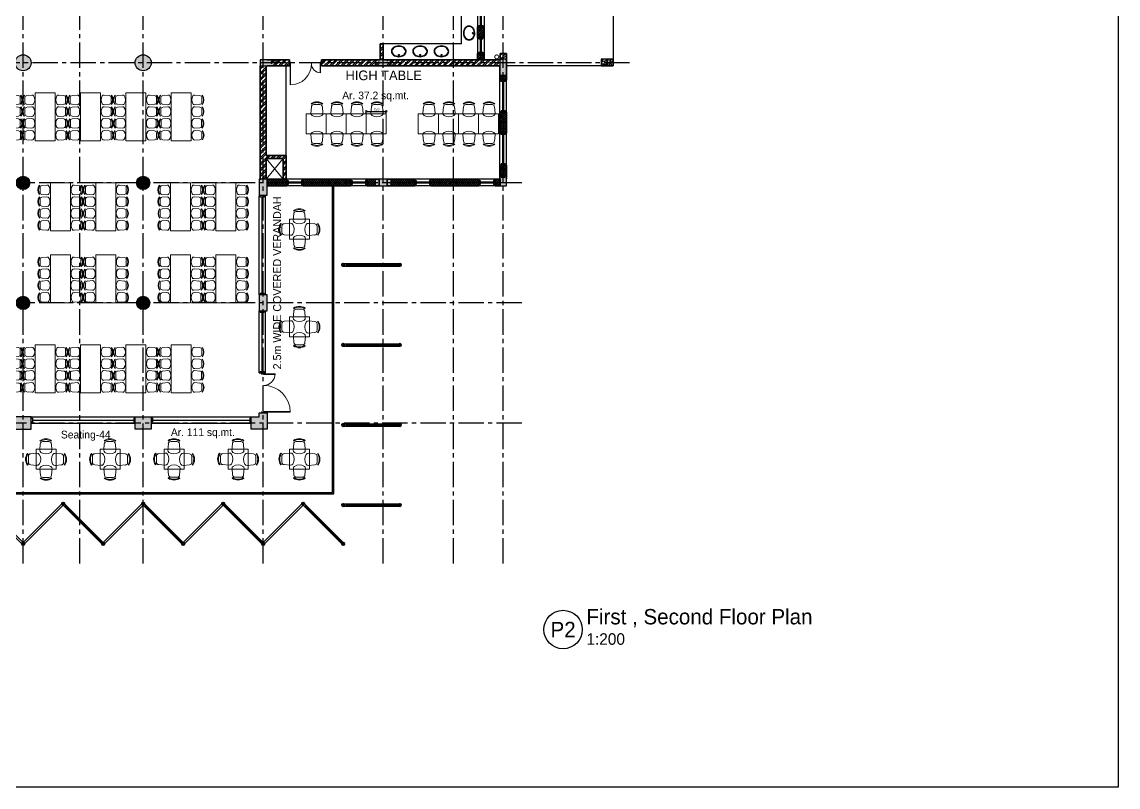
# Model space of a CAD drawing. Header units: millimetres. Extents: x -276609 to 1081398, y -453808 to 472098.
# Drawn here: x 812562 to 853655, y -94077 to -65396 of the extents above; entities that cross this region are included whole.
import ezdxf
from ezdxf.enums import TextEntityAlignment as Align

# ---------------------------------------------------------------- set-up
doc = ezdxf.new("R2010")
doc.units = ezdxf.units.MM
doc.header["$MEASUREMENT"] = 0
for name, pattern in [('ACAD_ISO10W100', [18, 12, -3, 0, -3]), ('CENTER2', [28.575, 19.05, -3.175, 3.175, -3.175]), ('HIDDEN', [0.375, 0.25, -0.125])]:
    doc.linetypes.add(name, pattern=pattern)
for name, color, linetype in [('A-Anno Tags', 6, 'Continuous'), ('A-Elevation', 4, 'Continuous'), ('A-Railing', 4, 'Continuous'), ('A-Sanitory', 181, 'Continuous'), ('A-Wall Patt', 8, 'Continuous'), ('A-Window', 4, 'Continuous'), ('Anno_Labels', 7, 'Continuous'), ('AREA', 7, 'Continuous'), ('Dimension', 7, 'Continuous'), ('S-Conc Patt', 9, 'Continuous'), ('SHADING COLUMNS', 210, 'Continuous'), ('text', 252, 'Continuous')]:
    doc.layers.add(name, color=color, linetype=linetype)
doc.layers.add('A-Anno-Grid Lines', color=7, linetype='Continuous', true_color=0xbbc3bd)
for name, color, linetype, lineweight in [('A-BEAM-1-8', 8, 'HIDDEN', 9), ('A-Detail Lines', 241, 'Continuous', 25), ('A-Door', 4, 'Continuous', 9), ('A-DOOR-1-2', 3, 'Continuous', 5), ('A-Wall Sec', 1, 'Continuous', 20), ('A-WIN', 5, 'Continuous', 25), ('PLUMBING', 3, 'ACAD_ISO10W100', 18), ('S-Concrete', 40, 'Continuous', 25), ('SHADE SCREEN', 171, 'Continuous', 15)]:
    doc.layers.add(name, color=color, linetype=linetype, lineweight=lineweight)
doc.layers.add('I-Furniture', color=7, linetype='Continuous', lineweight=20, true_color=0xb35900)
doc.styles.get("Standard").update_dxf_attribs({"font": ''})
doc.styles.get('Standard').set_extended_font_data('Gill Sans MT')
doc.dimstyles.new('IIITD_WD_M @ 100', dxfattribs={"dimscale": 100, "dimtxt": 1, "dimasz": 1, "dimexe": 0.5, "dimexo": 0.25, "dimgap": 0.3, "dimtad": 1, "dimdec": 0, "dimrnd": 1, "dimzin": 0, "dimdsep": 46, "dimtxsty": 'Standard', "dimblk": 'ARCHTICK', "dimcen": 0.2, "dimdle": 0.3, "dimclrd": 256, "dimclre": 256, "dimclrt": 256, "dimadec": 0, "dimazin": 0, "dimtfac": 1, "dimtdec": 0, "dimtofl": 0, "dimtmove": 0, "dimatfit": 0, "dimfxl": 0.5, "dimfxlon": 1, "dimtolj": 1, "dimtzin": 0, "dimlwd": -1, "dimlwe": -1, "dimarcsym": 0})
pattern_1 = [(45, (318301.2, -148998), (-106.066017, 106.066017), []), (45, (318371.92, -148998), (-106.066017, 106.066017), [])]

# ---------------------------------------------------------------- blocks, each defined once
blk = doc.blocks.new('Round Bar - 3_-44-4 First Floor Lvl')
at = {"layer": 'A-WIN'}
for p, q in [((-1035, -37), (-1035, 25)), ((1026, 38), (-1023, 38)), ((1026, 38), (-1023, 38)), ((1027, 38), (1026, 38)), ((1027, 38), (1026, 38)), ((1064, 38), (1038, 38)), ((1064, 38), (1038, 38)), ((1064, 38), (1064, -3)), ((-1027, -38), (-1026, -38)), ((-1027, -38), (-1026, -38)), ((-1026, -38), (1023, -38)), ((-1026, -38), (1023, -38))]:
    blk.add_line(p, q, dxfattribs=at)
blk = doc.blocks.new('Round Bar - 3_-159-4 First Floor Lvl')
at = {"layer": 'A-WIN'}
for p, q in [((-1051, -27), (-1051, 38)), ((-1038, 38), (-1051, 38)), ((-1038, 38), (-1051, 38)), ((-1026, 38), (-1027, 38)), ((-1026, 38), (-1027, 38)), ((1023, 38), (-1026, 38)), ((1023, 38), (-1026, 38)), ((1057, 1), (1057, -38)), ((-1023, -38), (1026, -38)), ((-1023, -38), (1026, -38)), ((1026, -38), (1027, -38)), ((1026, -38), (1027, -38)), ((1038, -38), (1057, -38)), ((1038, -38), (1057, -38))]:
    blk.add_line(p, q, dxfattribs=at)
blk = doc.blocks.new('Round Bar - 3_-160-4 First Floor Lvl')
at = {"layer": 'A-WIN'}
for p, q in [((-1051, -27), (-1051, 38)), ((-1038, 38), (-1051, 38)), ((-1038, 38), (-1051, 38)), ((-1026, 38), (-1027, 38)), ((-1026, 38), (-1027, 38)), ((1026, 38), (-1026, 38)), ((1026, 38), (-1026, 38)), ((1028, 38), (1026, 38)), ((1028, 38), (1026, 38)), ((1057, 38), (1038, 38)), ((1057, 38), (1038, 38)), ((1057, -38), (1057, 38)), ((-1023, -38), (1026, -38)), ((-1023, -38), (1026, -38)), ((1026, -38), (1027, -38)), ((1026, -38), (1027, -38)), ((1038, -38), (1057, -38)), ((1038, -38), (1057, -38))]:
    blk.add_line(p, q, dxfattribs=at)
blk = doc.blocks.new('Round Bar - 3_-171-4 First Floor Lvl')
at = {"layer": 'A-WIN'}
for p, q in [((-1051, 38), (-1051, -38)), ((-1038, 38), (-1051, 38)), ((-1038, 38), (-1051, 38)), ((-1026, 38), (-1027, 38)), ((-1026, 38), (-1027, 38)), ((1026, 38), (-1026, 38)), ((1026, 38), (-1026, 38)), ((1028, 38), (1026, 38)), ((1028, 38), (1026, 38)), ((1057, 38), (1038, 38)), ((1057, 38), (1038, 38)), ((1057, -38), (1057, 38)), ((-1051, -38), (-1038, -38)), ((-1051, -38), (-1038, -38)), ((-1028, -38), (-1026, -38)), ((-1028, -38), (-1026, -38)), ((-1026, -38), (1026, -38)), ((-1026, -38), (1026, -38)), ((1026, -38), (1027, -38)), ((1026, -38), (1027, -38)), ((1038, -38), (1057, -38)), ((1038, -38), (1057, -38))]:
    blk.add_line(p, q, dxfattribs=at)
blk = doc.blocks.new('basin2')
for points in [[(278, -206, 0.12976), (261, -133, 0.106426), (201, -63, 0.084431), (116, -18, 0.073534), (7, 0, 0.073534), (-102, -14, 0.084431), (-188, -55, 0.106426), (-251, -122, 0.12976), (-272, -195, 0.12976), (-254, -269, 0.106426), (-194, -339, 0.084431), (-109, -383, 0.073534), (-1, -402, 0.073534), (108, -388, 0.084431), (195, -347, 0.106426), (258, -279, 0.12976)], [(263, -201, 0.119977), (247, -140, 0.106426), (192, -75, 0.084431), (111, -33, 0.073534), (7, -15, 0.073534), (-97, -28, 0.084431), (-180, -67, 0.106426), (-238, -130, 0.12976), (-257, -196, 0.009633), (-257, -201, 0.119977), (-240, -262, 0.106426), (-185, -327, 0.084431), (-104, -369, 0.073534), (0, -387, 0.073534), (104, -373, 0.084431), (187, -334, 0.106426), (245, -272, 0.12976), (263, -206, 0.009633)]]:
    blk.add_lwpolyline(points, format="xyb", close=True)
for radius in [17.8, 12.2]:
    blk.add_circle((-4, -64), radius)
blk = doc.blocks.new('grd din')
at = {"layer": 'A-Anno-Grid Lines', "linetype": 'CENTER2', "ltscale": 50}
for p, q in [((497814, 133526), (497814, 179267)), ((499944, 133526), (499944, 179267)), ((502314, 133526), (502314, 179267)), ((506814, 133526), (506814, 179267)), ((511314, 133526), (511314, 179267)), ((513944, 133526), (513944, 179267)), ((515814, 133526), (515814, 179267)), ((520545, 152289), (470258, 152289)), ((516514, 147789), (471659, 147789)), ((516514, 143289), (471659, 143289)), ((516514, 138789), (471659, 138789))]:
    blk.add_line(p, q, dxfattribs=at)
blk = doc.blocks.new('w8')
at = {"layer": 'A-Window', "color": 2, "lineweight": 30}
blk.add_line((484324, 139289), (484324, 142939), dxfattribs=at)
at = {"layer": 'A-Window'}
for points in [[(484209, 139239), (484209, 142989)], [(484399, 142989), (484399, 142939), (484249, 142939), (484249, 142989)], [(484439, 139239), (484439, 142989)], [(484399, 139239), (484399, 139289), (484249, 139289), (484249, 139239)]]:
    blk.add_lwpolyline(points, dxfattribs=at)
blk = doc.blocks.new('w4')
at = {"layer": 'A-Window', "color": 2, "lineweight": 30}
blk.add_line((484324, 147974), (484324, 151774), dxfattribs=at)
at = {"layer": 'A-Window'}
for points in [[(484209, 147924), (484209, 151824)], [(484399, 151824), (484399, 151774), (484249, 151774), (484249, 151824)], [(484439, 147924), (484439, 151824)], [(484399, 147924), (484399, 147974), (484249, 147974), (484249, 147924)]]:
    blk.add_lwpolyline(points, dxfattribs=at)
blk = doc.blocks.new('din w1')
at = {"layer": 'A-Window', "color": 2, "lineweight": 60}
blk.add_line((476279, 163779), (476779, 163779), dxfattribs=at)
at = {"layer": 'A-Window'}
for points in [[(476229, 163904), (476829, 163904)], [(476229, 163704), (476279, 163704), (476279, 163854), (476229, 163854)], [(476229, 163654), (476829, 163654)], [(476829, 163704), (476779, 163704), (476779, 163854), (476829, 163854)]]:
    blk.add_lwpolyline(points, dxfattribs=at)
blk = doc.blocks.new('din w4')
at = {"layer": 'A-Window', "color": 2, "lineweight": 60}
blk.add_line((516605, 148504), (516605, 149604), dxfattribs=at)
at = {"layer": 'A-Window'}
for points in [[(516480, 148454), (516480, 149654)], [(516680, 149654), (516680, 149604), (516530, 149604), (516530, 149654)], [(516730, 148454), (516730, 149654)], [(516680, 148454), (516680, 148504), (516530, 148504), (516530, 148454)]]:
    blk.add_lwpolyline(points, dxfattribs=at)
blk = doc.blocks.new('din v1')
at = {"layer": 'A-Window', "color": 2, "lineweight": 60}
blk.add_line((474051, 158052), (474051, 157552), dxfattribs=at)
at = {"layer": 'A-Window'}
for points in [[(473926, 158102), (473926, 157502)], [(473976, 158102), (473976, 158052), (474126, 158052), (474126, 158102)], [(474176, 158102), (474176, 157502)], [(473976, 157502), (473976, 157552), (474126, 157552), (474126, 157502)]]:
    blk.add_lwpolyline(points, dxfattribs=at)
blk = doc.blocks.new('Big Door Garbage')
at = {"layer": 'A-Door', "color": 5, "lineweight": 18}
for p, q in [((-12550, 128778), (-12500, 128778)), ((-12550, 128703), (-12550, 128778)), ((-12550, 128703), (-12515, 128703)), ((-12515, 128738), (-12500, 128738)), ((-12515, 128703), (-12515, 128738)), ((-12515, 128703), (-12515, 128273)), ((-12499, 128703), (-12515, 128703)), ((-12500, 128778), (-12500, 128738)), ((-12499, 128703), (-12499, 128273)), ((-11101, 128703), (-11101, 127703)), ((-11101, 128703), (-11085, 128703)), ((-11100, 128778), (-11100, 128738)), ((-11050, 128778), (-11100, 128778)), ((-11085, 128738), (-11100, 128738)), ((-11085, 128703), (-11085, 128738)), ((-11050, 128703), (-11085, 128703)), ((-11085, 128703), (-11085, 127703)), ((-11050, 128703), (-11050, 128778))]:
    blk.add_line(p, q, dxfattribs=at)
at = {"layer": 'A-Door', "lineweight": 18}
for centre, radius, start, end in [((-12515, 128703), 430, 270, 0), ((-11085, 128703), 1000, 180, 270)]:
    blk.add_arc(centre, radius, start, end, dxfattribs=at)
blk = doc.blocks.new('ergrthyjty')
at = {"layer": 'S-Conc Patt'}
for points in [[(494606, 82072, 1), (494006, 82072, 1)], [(499106, 82072, 1), (498506, 82072, 1)], [(512421, 82203), (512171, 82203), (512171, 81603), (512421, 81603)], [(503191, 82183), (503191, 81953), (503791, 81953), (503791, 82183)], [(507506, 82183), (507506, 81953), (508106, 81953), (508106, 82183)], [(494556, 77568, 1), (494056, 77568, 1)], [(499056, 77568, 1), (498556, 77568, 1)], [(503456, 77703), (503156, 77703), (503156, 77103), (503456, 77103)], [(507506, 77703), (507506, 77453), (508106, 77453), (508106, 77703)], [(512421, 78053), (512171, 78053), (512171, 77453), (512421, 77453)], [(494556, 73068, 1), (494056, 73068, 1)], [(499056, 73068, 1), (498556, 73068, 1)], [(503456, 73368), (503156, 73368), (503156, 72768), (503456, 72768)], [(494006, 68343), (494006, 68793), (494606, 68793), (494606, 68343)], [(499106, 68343), (499106, 68793), (498506, 68793), (498506, 68343)], [(503456, 68943), (503156, 68943), (503156, 68793), (502856, 68793), (502856, 68343), (503456, 68343)]]:
    blk.add_hatch(color=8, dxfattribs=at).paths.add_polyline_path(points)
h = blk.add_hatch(dxfattribs=at)
h.set_pattern_fill('AR-CONC', color=8, scale=20, style=0)
h.set_pattern_definition([(50, (-806698.31, 1146868.39), (143.4520365, -12.550427), [15, -165]), (355, (-806698.31, 1146868.39), (-27.750267, 150.438427), [12, -132]), (100.4514, (-806686.35, 1146867.34), (115.701876, 137.887908), [12.748038, -140.228422]), (46.1842, (-806698.3, 1146908.39), (213.44821, -33.103803), [22.5, -247.5]), (96.6356, (-806680.52, 1146905.63), (186.93254, 194.823574), [19.122058, -210.3426]), (351.1842, (-806698.3, 1146908.4), (186.93239, 194.82372), [18, -198]), (21, (-806678.31, 1146898.39), (119.3814104, -80.523778), [15, -165]), (326, (-806678.31, 1146898.39), (48.663066, 145.030009), [12, -132]), (71.4514, (-806668.36, 1146891.68), (168.044526, 64.506099), [12.748038, -140.228422]), (37.5, (-806698.31, 1146868.39), (2.431971, 66.5787708), [0, -130.4, 0, -134, 0, -132.5]), (7.5, (-806698.31, 1146868.39), (52.6139075, 78.8823424), [0, -76.4, 0, -127.4, 0, -50.5]), (327.5, (-806742.91, 1146868.39), (106.7644872, -4.5109743), [0, -50, 0, -156, 0, -207]), (317.5, (-806762.91, 1146868.39), (116.637234, 20.0209965), [0, -65, 0, -103.6, 0, -147])])
h.paths.add_polyline_path([(515971, 82203), (515971, 81953), (516421, 81953), (516421, 82203)])
at = {"layer": 'S-Concrete'}
for points in [[(512421, 82203), (512171, 82203), (512171, 81603), (512421, 81603)], [(515971, 82203), (515971, 81953), (516421, 81953), (516421, 82203)], [(503191, 82183), (503191, 81953), (503791, 81953), (503791, 82183)], [(507506, 82183), (507506, 81953), (508106, 81953), (508106, 82183)], [(503456, 77703), (503156, 77703), (503156, 77103), (503456, 77103)], [(507506, 77703), (507506, 77453), (508106, 77453), (508106, 77703)], [(512421, 78053), (512171, 78053), (512171, 77453), (512421, 77453)], [(503456, 73368), (503156, 73368), (503156, 72768), (503456, 72768)], [(494006, 68793), (494006, 68343), (494606, 68343), (494606, 68793)], [(499106, 68793), (499106, 68343), (498506, 68343), (498506, 68793)], [(502856, 68793), (503156, 68793), (503156, 68943), (503456, 68943), (503456, 68343), (502856, 68343)]]:
    blk.add_lwpolyline(points, close=True, dxfattribs=at)
for centre, radius in [((494306, 82072), 300), ((498806, 82072), 300), ((494306, 77568), 250), ((498806, 77568), 250), ((494306, 73068), 250), ((498806, 73068), 250)]:
    blk.add_circle(centre, radius, dxfattribs=at)
blk = doc.blocks.new('View Tag')
blk.add_circle((0, 0), 3)
at = {"layer": 'Anno_Labels'}
for tag, height, p in [('VIEW_NAME', 2.4, (3.64, 2)), ('VIEW_SCALE', 1.8, (3.64, -1.48))]:
    blk.add_attdef(tag, text='', height=height, dxfattribs=at).set_placement(p, align=Align.MIDDLE_LEFT)
blk.add_attdef('VIEW_TYPE', text='', height=2.4, dxfattribs=at).set_placement((0, 0), align=Align.MIDDLE_CENTER)
blk = doc.blocks.new('Pipe-Column - Pipe3-1_2STD-50-2 GL')
at = {"layer": 'S-Concrete', "lineweight": 35}
for radius, start, end in [(50.8, 0, 180), (45.1, 0, 180), (45.1, 180, 0), (50.8, 180, 360)]:
    blk.add_arc((0, 0), radius, start, end, dxfattribs=at)
blk = doc.blocks.new('Pipe-Column - Pipe3-1_2STD-48-2 GL')
at = {"layer": 'S-Concrete', "lineweight": 35}
for radius, start, end in [(50.8, 0, 180), (50.8, 180, 360), (45.1, 360, 180), (45.1, 180, 360)]:
    blk.add_arc((0, 0), radius, start, end, dxfattribs=at)
blk = doc.blocks.new('Pipe-Column - Pipe3-1_2STD-49-2 GL')
at = {"layer": 'S-Concrete', "lineweight": 35}
for radius, start, end in [(50.8, 0, 180), (50.8, 180, 360), (45.1, 360, 180), (45.1, 180, 360)]:
    blk.add_arc((0, 0), radius, start, end, dxfattribs=at)
blk = doc.blocks.new('TRGHT4')
at = {"layer": 'SHADING COLUMNS'}
for name, p, rotation in [('Pipe-Column - Pipe3-1_2STD-48-2 GL', (397060, -137137), 135.0000000004137), ('Pipe-Column - Pipe3-1_2STD-48-2 GL', (399181, -137137), 135.0000000004137), ('Pipe-Column - Pipe3-1_2STD-50-2 GL', (427680, -137137), 44.9999999995862), ('Pipe-Column - Pipe3-1_2STD-50-2 GL', (429801, -137137), 44.9999999995862), ('Pipe-Column - Pipe3-1_2STD-48-2 GL', (397060, -140137), 135.0000000004137), ('Pipe-Column - Pipe3-1_2STD-48-2 GL', (399181, -140137), 135.0000000004137), ('Pipe-Column - Pipe3-1_2STD-50-2 GL', (427680, -140137), 44.9999999995862), ('Pipe-Column - Pipe3-1_2STD-50-2 GL', (429801, -140137), 44.9999999995862), ('Pipe-Column - Pipe3-1_2STD-48-2 GL', (397060, -143137), 135.0000000004137), ('Pipe-Column - Pipe3-1_2STD-48-2 GL', (399181, -143137), 135.0000000004137), ('Pipe-Column - Pipe3-1_2STD-50-2 GL', (427680, -143137), 44.9999999995862), ('Pipe-Column - Pipe3-1_2STD-50-2 GL', (429801, -143137), 44.9999999995862), ('Pipe-Column - Pipe3-1_2STD-48-2 GL', (397060, -146087), 135.0000000004137), ('Pipe-Column - Pipe3-1_2STD-49-2 GL', (399181, -146087), 135.0000000004137), ('Pipe-Column - Pipe3-1_2STD-50-2 GL', (427680, -146137), 44.9999999995862), ('Pipe-Column - Pipe3-1_2STD-50-2 GL', (429801, -146137), 44.9999999995862)]:
    blk.add_blockref(name, p, dxfattribs=dict(at, rotation=rotation))
for p in [(402181, -146087), (405181, -146087), (408181, -146087), (411181, -146087), (414181, -146087), (417181, -146087), (420181, -146087), (423181, -146087), (426181, -146087), (400681, -147587), (403681, -147587), (406681, -147587), (409681, -147587), (412681, -147587), (415681, -147587), (418681, -147587), (421681, -147587), (424681, -147587), (427681, -147587)]:
    blk.add_blockref('Pipe-Column - Pipe3-1_2STD-50-2 GL', p, dxfattribs=at)
blk = doc.blocks.new('chair1')
at = {"layer": 'I-Furniture'}
for p, q in [((-320, 228), (-84, 207)), ((1, 115), (1, -115)), ((16, 201), (42, 219)), ((-320, -228), (-84, -207)), ((16, -201), (42, -219))]:
    blk.add_line(p, q, dxfattribs=at)
for centre, radius, start, end in [((-108, 0), 351, 148.407, 211.593), ((-328, 135), 92.9, 85.0303, 148.407), ((-92, 115), 92.9, 0, 85.0303), ((-278, 0), 356, 325.6197, 34.3803), ((-278, 0), 387, 325.6197, 34.3803), ((-328, -135), 92.9, 211.593, 274.9697), ((-92, -115), 92.9, 274.9697, 0)]:
    blk.add_arc(centre, radius, start, end, dxfattribs=at)
blk = doc.blocks.new('wegegt')
at = {"layer": 'I-Furniture'}
blk.add_lwpolyline([(489413, 140432), (490163, 140432), (490163, 141182), (489413, 141182)], close=True, dxfattribs=at)
for p, rotation in [((489780, 141466), 90), ((489129, 140807), 180)]:
    blk.add_blockref('chair1', p, dxfattribs=dict(at, rotation=rotation))
at = {"layer": 'I-Furniture', "xscale": -1}
for p, rotation in [((490447, 140799), 180), ((489788, 140129), 90)]:
    blk.add_blockref('chair1', p, dxfattribs=dict(at, rotation=rotation))
blk = doc.blocks.new('_ArchTick')
at = {"color": 0, "linetype": 'ByBlock', "const_width": 0.15}
blk.add_lwpolyline([(-0.5, -0.5), (0.5, 0.5)], dxfattribs=at)
blk = doc.blocks.new('*D526')
at = {"layer": 'A-Detail Lines', "transparency": 16777216}
for p, q in [((825442, -68748), (826252, -68748)), ((825472, -68822), (825472, -68698)), ((826222, -68822), (826222, -68698))]:
    blk.add_line(p, q, dxfattribs=at)
at = {"layer": 'A-Detail Lines', "transparency": 16777216, "xscale": 100, "yscale": 100, "zscale": 100, "rotation": 180}
blk.add_blockref('_ArchTick', (825472, -68748), dxfattribs=at)
at = {"layer": 'A-Detail Lines', "transparency": 16777216, "xscale": 100, "yscale": 100, "zscale": 100}
blk.add_blockref('_ArchTick', (826222, -68748), dxfattribs=at)
at = {"layer": 'A-Detail Lines', "transparency": 16777216, "insert": (825847, -68668), "char_height": 100, "attachment_point": 5}
blk.add_mtext('\\A1;750', dxfattribs=at)
blk = doc.blocks.new('bench')
at = {"layer": 'I-Furniture'}
blk.add_lwpolyline([(808781, -110913), (808031, -110913), (808031, -109113), (808781, -109113)], close=True, dxfattribs=at)
at = {"layer": 'I-Furniture', "yscale": 0.8, "zscale": 0.8, "rotation": 180}
for p, xscale in [((807644, -109377), 0.8), ((809169, -109377), -0.8), ((807644, -109816), 0.8), ((809169, -109816), -0.8)]:
    blk.add_blockref('chair1', p, dxfattribs=dict(at, xscale=xscale))
at = {"layer": 'I-Furniture', "yscale": 0.8, "zscale": 0.8}
for p, xscale in [((807649, -110256), -0.8), ((809163, -110256), 0.8), ((807643, -110705), -0.8), ((809170, -110705), 0.8)]:
    blk.add_blockref('chair1', p, dxfattribs=dict(at, xscale=xscale))

msp = doc.modelspace()

# ---------------------------------------------------------------- hatches: boundary and pattern name
at = {"layer": 'A-Wall Patt'}
h = msp.add_hatch(dxfattribs=at)
h.set_pattern_fill('ANSI37', color=256, scale=450, angle=360, style=0)
h.set_pattern_definition([(45, (312451.146, -150207.297), (-39.7747564, 39.7747564), []), (135, (312451.146, -150207.297), (-39.7747564, -39.7747564), [])])
h.paths.add_polyline_path([(825807.4, -71295.3), (825496.6, -71295.3), (825496.6, -71545.3), (825807.4, -71545.3)])
h.paths.add_polyline_path([(824896.6, -71295.3), (823096.6, -71295.3), (823096.6, -71545.3), (824896.6, -71545.3)])
h.paths.add_polyline_path([(822496.6, -71295.3), (821757.4, -71295.3), (821757.4, -71545.3), (822496.6, -71545.3)])
h.paths.add_polyline_path([(829892.4, -63745.3), (829642.4, -63745.3), (829642.4, -63975.3), (829892.4, -63975.3)])
h.paths.add_polyline_path([(829892.4, -64575.3), (829642.4, -64575.3), (829642.4, -64980.3), (829892.4, -64980.3)])
h.paths.add_polyline_path([(829892.4, -65580.3), (829642.4, -65580.3), (829642.4, -65985.3), (829892.4, -65985.3)])
h.paths.add_polyline_path([(829892.4, -66585.3), (829642.4, -66585.3), (829642.4, -66815.3), (829892.4, -66815.3)])
h.paths.add_polyline_path([(830722.4, -68780.3), (830472.4, -68780.3), (830472.4, -69565.3), (830722.4, -69565.3)])
h.paths.add_polyline_path([(830722.4, -70765.3), (830472.4, -70765.3), (830472.4, -71245.3), (830722.4, -71245.3)])
h.paths.add_polyline_path([(827296.6, -71295.3), (826407.4, -71295.3), (826407.4, -71545.3), (827296.6, -71545.3)])
h.paths.add_polyline_path([(830492.4, -67415.3), (830492.4, -67045.3), (830472.4, -67045.3), (830472.4, -67580.3), (830722.4, -67580.3), (830722.4, -67415.3)])
h.paths.add_polyline_path([(830296.6, -71295.3), (830296.6, -71545.3), (830472.4, -71545.3), (830472.4, -71295.3)])
h.paths.add_polyline_path([(829696.6, -71545.3), (829696.6, -71295.3), (827896.6, -71295.3), (827896.6, -71545.3)])
h = msp.add_hatch(dxfattribs=at)
h.set_pattern_fill('ANSI32', color=256, scale=400, style=0)
h.set_pattern_definition(pattern_1)
h.paths.add_polyline_path([(826107.4, -66815.3), (826107.4, -66214.7), (825992.4, -66214.7), (825992.4, -66815.3)])
h = msp.add_hatch(dxfattribs=at)
h.set_pattern_fill('ANSI32', color=256, scale=400, style=0)
h.set_pattern_definition(pattern_1)
h.paths.add_polyline_path([(821907.4, -66815.3), (821907.4, -67045.3), (822587.4, -67045.3), (822587.4, -66815.3)])
h = msp.add_hatch(dxfattribs=at)
h.set_pattern_fill('ANSI32', color=256, scale=400, style=0)
h.set_pattern_definition(pattern_1)
h.paths.add_polyline_path([(825957.4, -66815.3), (823787.4, -66815.3), (823787.4, -67045.3), (825957.4, -67045.3)])
h = msp.add_hatch(dxfattribs=at)
h.set_pattern_fill('ANSI32', color=256, scale=400, style=0)
h.set_pattern_definition(pattern_1)
h.paths.add_polyline_path([(830722.4, -66585.3), (830607.4, -66585.3), (830607.4, -66815.3), (830722.4, -66815.3)])
h.paths.add_polyline_path([(830607.4, -66585.3), (830492.4, -66585.3), (830492.4, -66815.3), (830607.4, -66815.3)])
h.paths.add_polyline_path([(830422.4, -66815.3), (826257.4, -66815.3), (826257.4, -67045.3), (830422.4, -67045.3)])
h = msp.add_hatch(dxfattribs=at)
h.set_pattern_fill('ANSI32', color=256, scale=400, style=0)
h.set_pattern_definition(pattern_1)
h.paths.add_polyline_path([(821722.4, -67045.3), (821492.4, -67045.3), (821492.4, -71295.3), (821722.4, -71295.3), (821722.4, -70515.3), (822357.4, -70515.3), (822357.4, -71295.3), (822472.4, -71295.3), (822472.4, -70400.3), (821722.4, -70400.3)])

# ---------------------------------------------------------------- linework, layer by layer
at = {"layer": 'A-BEAM-1-8', "linetype": 'Continuous', "ltscale": 500}
for p, q in [((822357.4, -70515.3), (821722.4, -71295.3)), ((822357.4, -71295.3), (821722.4, -70515.3))]:
    msp.add_line(p, q, dxfattribs=at)
at = {"layer": 'A-Elevation'}
for p, q in [((829042.4, -66215.3), (829042.4, -63745.3)), ((829042.4, -66215.3), (826107.4, -66215.3)), ((822472.4, -70400.3), (822472.4, -67045.3)), ((821722.4, -70715.3), (821722.4, -71295.3))]:
    msp.add_line(p, q, dxfattribs=at)
at = {"layer": 'A-Railing'}
for p, q in [((824207.4, -83030.3), (824207.4, -71545.3)), ((824257.4, -83080.3), (824257.4, -71545.3)), ((796407.4, -83080.3), (824257.4, -83080.3)), ((796457.4, -83030.3), (824207.4, -83030.3))]:
    msp.add_line(p, q, dxfattribs=at)
at = {"layer": 'A-Wall Patt'}
msp.add_lwpolyline([(830722.4, -63515.3), (834722.4, -63515.3), (834722.4, -67045.3), (830722.4, -67045.3)], dxfattribs=at)
at = {"layer": 'A-Wall Sec', "lineweight": 35}
for p, q in [((829642.4, -65985.3), (829642.4, -65580.3)), ((829642.4, -65580.3), (829892.4, -65580.3)), ((829892.4, -65580.3), (829892.4, -65985.3)), ((829892.4, -65985.3), (829642.4, -65985.3)), ((825992.4, -66815.3), (825992.4, -66214.7)), ((825992.4, -66214.7), (826107.4, -66214.7)), ((826107.4, -66214.7), (826107.4, -66815.3)), ((822587.4, -66815.3), (821757.4, -66815.3)), ((822587.4, -67045.3), (822587.4, -66815.3)), ((825992.4, -66815.3), (823787.4, -66815.3)), ((823787.4, -67045.3), (823787.4, -66815.3)), ((830492.4, -66815.3), (826107.4, -66815.3)), ((829642.4, -66815.3), (829642.4, -66585.3)), ((829642.4, -66585.3), (829892.4, -66585.3)), ((829892.4, -66585.3), (829892.4, -66815.3)), ((830722.4, -66585.3), (830492.4, -66585.3)), ((830492.4, -66585.3), (830492.4, -66815.3)), ((830722.4, -67580.3), (830722.4, -66585.3)), ((821492.4, -71315.3), (821492.4, -67045.3)), ((821722.4, -70400.3), (821722.4, -67045.3)), ((821757.4, -67045.3), (822587.4, -67045.3)), ((823787.4, -67045.3), (830472.4, -67045.3)), ((830472.4, -67045.3), (830472.4, -67580.3)), ((830472.4, -67580.3), (830722.4, -67580.3)), ((830472.4, -68780.3), (830472.4, -69565.3)), ((830722.4, -68780.3), (830472.4, -68780.3)), ((830722.4, -69565.3), (830722.4, -68780.3)), ((830472.4, -69565.3), (830722.4, -69565.3)), ((822472.4, -70400.3), (821722.4, -70400.3)), ((822357.4, -70515.3), (821722.4, -70515.3)), ((821722.4, -71295.3), (821722.4, -70515.3)), ((822357.4, -71295.3), (822357.4, -70515.3)), ((822472.4, -71295.3), (822472.4, -70400.3)), ((830472.4, -70765.3), (830472.4, -71260.3)), ((830722.4, -70765.3), (830472.4, -70765.3)), ((830722.4, -71280.3), (830722.4, -70765.3)), ((822496.6, -71295.3), (821757.4, -71295.3)), ((822496.6, -71545.3), (822496.6, -71295.3)), ((824896.6, -71295.3), (823096.6, -71295.3)), ((823096.6, -71295.3), (823096.6, -71545.3)), ((824896.6, -71545.3), (824896.6, -71295.3)), ((825957.4, -71295.3), (825496.6, -71295.3)), ((825496.6, -71295.3), (825496.6, -71545.3)), ((825957.4, -71545.3), (825957.4, -71295.3)), ((826257.4, -71295.3), (826257.4, -71545.3)), ((827296.6, -71295.3), (826257.4, -71295.3)), ((827296.6, -71545.3), (827296.6, -71295.3)), ((829696.6, -71295.3), (827896.6, -71295.3)), ((827896.6, -71295.3), (827896.6, -71545.3)), ((829696.6, -71545.3), (829696.6, -71295.3)), ((830492.4, -71295.3), (830296.6, -71295.3)), ((830296.6, -71295.3), (830296.6, -71545.3)), ((830492.4, -71545.3), (830492.4, -71295.3)), ((821757.4, -71545.3), (822496.6, -71545.3)), ((823096.6, -71545.3), (824896.6, -71545.3)), ((825496.6, -71545.3), (825957.4, -71545.3)), ((826257.4, -71545.3), (827296.6, -71545.3)), ((827896.6, -71545.3), (829696.6, -71545.3)), ((830296.6, -71545.3), (830492.4, -71545.3))]:
    msp.add_line(p, q, dxfattribs=at)
at = {"layer": 'A-Window', "color": 2, "lineweight": 30}
for p, q in [((821572.4, -75580.3), (821572.4, -71965.3)), ((821572.4, -78505.3), (821572.4, -76280.3))]:
    msp.add_line(p, q, dxfattribs=at)
at = {"layer": 'A-Window'}
for points in [[(821457.4, -75630.3), (821457.4, -71915.3)], [(821647.4, -71915.3), (821647.4, -71965.3), (821497.4, -71965.3), (821497.4, -71915.3)], [(821687.4, -75630.3), (821687.4, -71915.3)], [(821647.4, -75630.3), (821647.4, -75580.3), (821497.4, -75580.3), (821497.4, -75630.3)], [(821457.4, -78555.3), (821457.4, -76230.3)], [(821457.4, -78555.3), (821687.4, -78555.3), (821687.4, -76230.3)], [(821497.4, -76230.3), (821497.4, -76280.3), (821647.4, -76280.3), (821647.4, -76230.3)], [(821497.4, -78555.3), (821497.4, -78505.3), (821647.4, -78505.3), (821647.4, -78555.3)]]:
    msp.add_lwpolyline(points, dxfattribs=at)
at = {"layer": 'Dimension'}
msp.add_line((830472.4, -70765.3), (830472.4, -68842.5), dxfattribs=at)
msp.add_lwpolyline([(769654.6, -94077.1), (769654.6, -34677.1), (853654.6, -34677.1), (853654.6, -94077.1)], close=True, dxfattribs=at)
at = {"layer": 'I-Furniture'}
for points in [[(823222.4, -69597.1), (823972.4, -69597.1), (823972.4, -68847.1), (823222.4, -68847.1)], [(823972.4, -69597.1), (824722.4, -69597.1), (824722.4, -68847.1), (823972.4, -68847.1)], [(824722.4, -69597.1), (825472.4, -69597.1), (825472.4, -68847.1), (824722.4, -68847.1)], [(825472.4, -69597.1), (826222.4, -69597.1), (826222.4, -68847.1), (825472.4, -68847.1)], [(827422.4, -69597.1), (828172.4, -69597.1), (828172.4, -68847.1), (827422.4, -68847.1)], [(828172.4, -69597.1), (828922.4, -69597.1), (828922.4, -68847.1), (828172.4, -68847.1)], [(828922.4, -69597.1), (829672.4, -69597.1), (829672.4, -68847.1), (828922.4, -68847.1)], [(829672.4, -69597.1), (830422.4, -69597.1), (830422.4, -68847.1), (829672.4, -68847.1)]]:
    msp.add_lwpolyline(points, close=True, dxfattribs=at)
at = {"layer": 'PLUMBING'}
msp.add_circle((830360, -66707), 75, dxfattribs=at)
at = {"layer": 'SHADE SCREEN', "lineweight": 35}
for p, q in [((826643.5, -74497.7), (824700.7, -74497.7)), ((824700.7, -74507.7), (826643.5, -74507.7)), ((826643.5, -77497.7), (824700.7, -77497.7)), ((824700.7, -77507.7), (826643.5, -77507.7)), ((826643.5, -80497.7), (824700.7, -80497.7)), ((824700.7, -80507.7), (826643.5, -80507.7)), ((814173.9, -83524.2), (815547.7, -84898)), ((815554.8, -84890.9), (814181, -83517.1)), ((817173.9, -83524.2), (818547.7, -84898)), ((818554.8, -84890.9), (817181, -83517.1)), ((820107.4, -83457.7), (821607.4, -84957.7)), ((820173.9, -83524.2), (821547.7, -84898)), ((821554.8, -84890.9), (820181, -83517.1)), ((823173.9, -83524.2), (824547.7, -84898)), ((824554.8, -84890.9), (823181, -83517.1)), ((826643.5, -83497.7), (824700.7, -83497.7)), ((824700.7, -83507.7), (826643.5, -83507.7))]:
    msp.add_line(p, q, dxfattribs=at)

# ---------------------------------------------------------------- block references
at = {"layer": 'A-Anno Tags'}
ref = msp.add_blockref('View Tag', (832849.3, -88172), dxfattribs=dict(at, xscale=240, yscale=240, zscale=240))
ref.add_attrib('VIEW_TYPE', 'P2', dxfattribs={"layer": '0', "height": 576}).set_placement((832849.3, -88172), align=Align.MIDDLE_CENTER)
ref.add_attrib('VIEW_NAME', 'First , Second Floor Plan', dxfattribs={"layer": '0', "height": 576}).set_placement((833723.1, -87690.9), align=Align.MIDDLE_LEFT)
ref.add_attrib('VIEW_SCALE', '1:200', dxfattribs={"layer": '0', "height": 432}).set_placement((833723.1, -88527.6), align=Align.MIDDLE_LEFT)
at = {"layer": 'A-Anno-Grid Lines'}
msp.add_blockref('grd din', (314793.6, -219219.5), dxfattribs=at)
at = {"layer": 'A-Detail Lines'}
for p in [(3331.8, 41058.2), (5031.6, 41058.2), (6731.5, 41058.2), (8431.4, 41058.2), (10131.3, 41058.2), (5601.3, 37682.9), (7301.2, 37682.9), (10101.3, 37682.9), (11801.2, 37682.9), (5601.3, 34982.9), (7301.2, 34982.9), (10101.3, 34982.9), (11801.2, 34982.9), (3331.8, 31608), (5031.6, 31608), (6731.5, 31608), (8431.4, 31608), (10131.3, 31608)]:
    msp.add_blockref('bench', p, dxfattribs=at)
at = {"layer": 'A-Detail Lines', "xscale": -1, "rotation": 90}
msp.add_blockref('Big Door Garbage', (950322.7, -91105.3), dxfattribs=at)
at = {"layer": 'A-Door', "xscale": -0.8000000000465661, "yscale": 0.7999999999883585, "zscale": 0.8}
msp.add_blockref('Big Door Garbage', (813747.4, -169922.6), dxfattribs=at)
at = {"layer": 'A-DOOR-1-2'}
for p in [(313992.6, -217234.5), (313992.6, -219219.5)]:
    msp.add_blockref('din w4', p, dxfattribs=at)
at = {"layer": 'A-Sanitory', "xscale": -1, "rotation": 270}
msp.add_blockref('basin2', (829526.6, -65814.7), dxfattribs=at)
at = {"layer": 'A-Sanitory', "rotation": 180}
for p in [(826692.9, -66699.5), (827492.3, -66699.5), (828291.8, -66699.5)]:
    msp.add_blockref('basin2', p, dxfattribs=at)
at = {"layer": 'A-Window'}
for p in [(355716.4, -223082), (355716.4, -224087)]:
    msp.add_blockref('din v1', p, dxfattribs=at)
at = {"layer": 'A-Window', "rotation": 180}
for p in [(1299325.4, 92358.9), (1301725.4, 92358.9), (1304125.4, 92358.9), (1306525.4, 92358.9)]:
    msp.add_blockref('din w1', p, dxfattribs=at)
at = {"layer": 'A-Window', "xscale": -1, "rotation": 270}
for name, p in [('w4', (664983.2, -564644.1)), ('w8', (678168.2, -564644.1))]:
    msp.add_blockref(name, p, dxfattribs=at)
at = {"layer": 'I-Furniture', "rotation": 90}
for p in [(823620.6, -68497.5), (824370.6, -68497.5), (825120.6, -68497.5), (825870.6, -68497.5), (827820.6, -68497.5), (828570.6, -68497.5), (829320.6, -68497.5), (830070.6, -68497.5)]:
    msp.add_blockref('chair1', p, dxfattribs=at)
at = {"layer": 'I-Furniture', "xscale": -1, "rotation": 90}
for p in [(823620.6, -69946.6), (824370.6, -69946.6), (825120.6, -69946.6), (825870.6, -69946.6), (827820.6, -69946.6), (828570.6, -69946.6), (829320.6, -69946.6), (830070.6, -69946.6)]:
    msp.add_blockref('chair1', p, dxfattribs=at)
at = {"layer": 'I-Furniture'}
for p in [(333177.7, -213974.5), (333177.7, -217630.5), (323677.8, -222596.3), (326077.8, -222596.3), (328477.8, -222590.6), (330877.8, -222590.6), (333177.7, -222590.6)]:
    msp.add_blockref('wegegt', p, dxfattribs=at)
at = {"layer": 'S-Concrete'}
for name, p in [('ergrthyjty', (318301.2, -148998)), ('TRGHT4', (396924.3, 62631.8))]:
    msp.add_blockref(name, p, dxfattribs=at)
at = {"layer": 'SHADE SCREEN'}
for p in [(825667.3, -74507.7), (825667.3, -80507.7)]:
    msp.add_blockref('Round Bar - 3_-171-4 First Floor Lvl', p, dxfattribs=at)
at = {"layer": 'SHADE SCREEN', "lineweight": 35}
for p in [(825667.3, -77507.7), (825667.3, -83507.7)]:
    msp.add_blockref('Round Bar - 3_-171-4 First Floor Lvl', p, dxfattribs=at)
at = {"layer": 'SHADE SCREEN', "lineweight": 35, "rotation": 315.0000000005251}
for p in [(811857.4, -84207.7), (814857.4, -84207.7), (817857.4, -84207.7), (820857.4, -84207.7)]:
    msp.add_blockref('Round Bar - 3_-159-4 First Floor Lvl', p, dxfattribs=at)
at = {"layer": 'SHADE SCREEN'}
for name, p, rotation in [('Round Bar - 3_-44-4 First Floor Lvl', (813357.4, -84207.7), 224.9999999994749), ('Round Bar - 3_-44-4 First Floor Lvl', (816357.4, -84207.7), 224.9999999994749), ('Round Bar - 3_-44-4 First Floor Lvl', (819357.4, -84207.7), 224.9999999994749), ('Round Bar - 3_-44-4 First Floor Lvl', (822357.4, -84207.7), 224.9999999994749), ('Round Bar - 3_-160-4 First Floor Lvl', (823857.4, -84207.7), 315.0000000005251)]:
    msp.add_blockref(name, p, dxfattribs=dict(at, rotation=rotation))

# ---------------------------------------------------------------- texts
at = {"layer": 'AREA', "char_height": 288, "width": 6203.897, "attachment_point": 1}
for s, insert in [('{\\fCentury Gothic|b0|i0|c0|p34;Ar. 37.2 sq.mt.}', (824570.9, -68007.5)), ('{\\fCentury Gothic|b0|i0|c0|p34;Ar. 111 sq.mt.}', (818146.6, -80632.1))]:
    msp.add_mtext(s, dxfattribs=dict(at, insert=insert))
at = {"layer": 'text', "insert": (824693.1, -67218.7), "char_height": 360, "attachment_point": 1}
msp.add_mtext('{\\fCentury Gothic|b0|i0|c0|p34;HIGH TABLE}', dxfattribs=at)
at = {"layer": 'text', "insert": (821980, -78420.9), "char_height": 300, "attachment_point": 1, "rotation": 90}
msp.add_mtext('{\\fCentury Gothic|b0|i0|c0|p34;2.5m WIDE COVERED VERANDAH}', dxfattribs=at)
at = {"layer": 'text', "insert": (814023.6, -80721.2), "char_height": 288, "width": 6203.897, "attachment_point": 1}
msp.add_mtext('{\\fCentury Gothic|b0|i0|c0|p34;Seating-44}', dxfattribs=at)

# ---------------------------------------------------------------- dimensions: what is measured, and where the dimension line sits
at = {"layer": 'A-Detail Lines'}
dim = msp.add_linear_dim(base=(826222.4, -68748.1), p1=(825472.4, -68847.1), p2=(826222.4, -68847.1), dimstyle='IIITD_WD_M @ 100', override={"dimfxl": 100}, dxfattribs=at)
dim.commit()
dim.dimension.update_dxf_attribs({"geometry": '*D526', "text_midpoint": (825847.4, -68668.1)})

doc.saveas('drawing.dxf')
